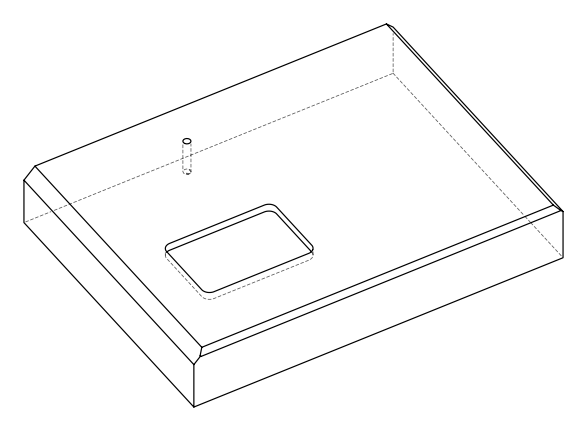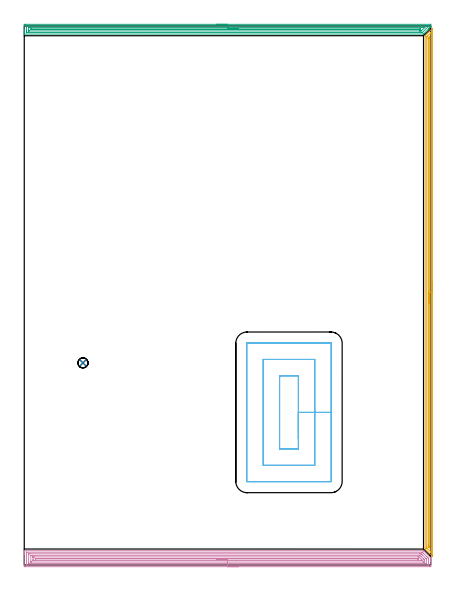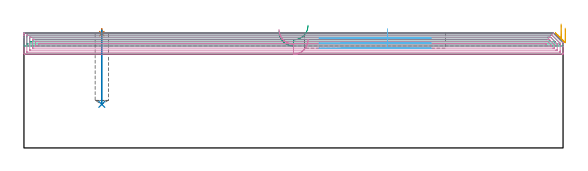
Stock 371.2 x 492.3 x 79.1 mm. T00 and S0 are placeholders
(PLAN: 6 operations, 3 tool changes, 47.4 min)
(1 SPOT_DRILL | STEP1POCKET | NXT0321_9005460120000 | 0.03 min | 0 mm3)
(2 DRILL_BLIND_HOLE_INTO_CENTER | STEP1POCKET | UGT0301_207 | 0.21 min | 3120 mm3)
(3 AREA_MILL | FG_CHAMFER_SURFACE | UGT0205_001 | 11.97 min | 14705 mm3)
(4 AREA_MILL_1 | FG_CHAMFER_SURFACE_1 | UGT0205_001 | 17.94 min | 39567 mm3)
(5 AREA_MILL_2 | FG_CHAMFER_SURFACE_2 | UGT0205_001 | 11.59 min | 10310 mm3)
(6 MILL_RECTANGULAR_POCKET | POCKET_RECTANGULAR_STRAIGHT | UGT0201_104 | Follow Part, ap 5, ae 75% | 5.67 min | 147201 mm3)
(TOOL NXT0321_9005460120000 | NC Spot Drill, 142deg, 12mm, Carbide, Uncoated | D12 PA142 FL30 Z2)
(TOOL UGT0301_207 | Twist Drill 9.2 mm | D9.2 PA118 FL80 Z2)
(TOOL UGT0205_001 | Chamfer Mill 20 x 3 x 45 deg. | D20 FL50 Z2)
(TOOL UGT0201_104 | End Mill 20 mm | D20 FL22 Z2)
(OP 1 SPOT_DRILL)
G17 G21 G94 G90
T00 M6
G54
G17 G0 G90 X53.6 Y184.6 S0 M3
G43 Z89.1 H0
G94 G81 G98 Z78.704 F250. R82.1
G80
M5
M2
(OP 2 DRILL_BLIND_HOLE_INTO_CENTER)
G17 G21 G94 G90
T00 M6
G54
G17 G0 G90 X53.6 Y184.6 S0 M3
G43 Z89.1 H0
G94 G81 G98 Z30. F250. R81.1
G80
M5
M2
(OP 3 AREA_MILL)
G17 G21 G94 G90
T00 M6
G54
G17 G0 G90 X175.6 Y493.8 S1061 M3
G43 Z89.1 H0
Z80.2
G94 G1 X175.638 Z79.328 F250.
X175.752 Z78.464
X175.941 Z77.612
X176.203 Z76.78
X176.537 Z75.974
X176.94 Z75.2
X177.409 Z74.464
X177.94 Z73.772
X178.529 Z73.129
X179.172 Z72.54
X179.864 Z72.008
X180.6 Z71.54
X181.374 Z71.137
X182.18 Z70.803
X183.012 Z70.541
X183.864 Z70.352
X184.728 Z70.238
X185.6 Z70.2
X370.819
X371.025 Y493.797 Z70.203
X371.197 Y493.791 Z70.205
X371.2 Y493.669 Z70.327
Y493.324 Z70.671
Y492.633 Z71.367
Y491.866 Z72.134
Y491.596 Z72.402
X371.199 Y491.558 Z72.44
X371.196 Y491.507 Z72.49
X371.174 Y491.477 Z72.521
X370.999 Y491.299 Z72.7
X370.578 Y490.878 Z73.121
X370.377 Y490.675 Z73.321
X369.793 Y490.092 Z73.907
X369.685 Y489.984 Z74.015
X369.494 Y489.792 Z74.204
X369.387 Y489.687 Z74.313
X369.304 Y489.603 Z74.396
X369.199 Y489.497 Z74.499
X365.078 Y485.376 Z78.62
X364.91 Y485.209 Z78.789
X364.77 Y485.069 Z78.928
X364.605 Y484.904 Z79.09
X364.323 Y484.9 Z79.1
X0.175
X0.009 Y484.903 Z79.088
X0.008 Y484.913 Z79.078
X0. Y485.272 Z78.727
Y485.567 Z78.432
Y486.259 Z77.736
Y487.488 Z76.509
Y488.025 Z75.969
Y488.64 Z75.356
Y493.056 Z70.942
X0.003 Y493.324 Z70.673
X0.009 Y493.792 Z70.206
X0.146 Y493.795 Z70.203
X0.622 Y493.8 Z70.2
X185.6
Y492.386 Z71.614
X368.791 Y492.385 Z71.615
X368.848
X369.177 Y492.379 Z71.621
X369.19 Y492.272 Z71.728
X369.195 Y492.042 Z71.958
X369.19 Y491.961 Z72.039
X369.155 Y491.917 Z72.083
X369.063 Y491.82 Z72.18
X368.808 Y491.558 Z72.442
X363.752 Y486.503 Z77.497
X363.62 Y486.375 Z77.625
X363.577 Y486.337 Z77.663
X363.556 Y486.321 Z77.679
X363.533 Y486.319 Z77.681
X363.429 Y486.315 Z77.685
X363.373 Y486.314 Z77.686
X362.536
X2.409 Y486.315 Z77.685
X2.352
X2.023 Y486.321 Z77.679
X2.01 Y486.428 Z77.572
X2.003 Y486.66 Z77.34
X2.001 Y487.142 Z76.858
X2. Y487.546 Z76.454
X2.002 Y491.961 Z72.039
X2.01 Y492.366 Z71.634
X2.012 Y492.38 Z71.62
X2.018 Y492.382 Z71.618
X2.043 Y492.384 Z71.616
X2.095 Y492.385 Z71.615
X2.2 Y492.386 Z71.614
X185.6
Y490.972 Z73.028
X365.517 Y490.971 Z73.029
X365.717 Y490.97 Z73.03
X365.75 Y490.968 Z73.032
X365.755 Y490.967 Z73.033
X365.747 Y490.956 Z73.044
X365.685 Y490.887 Z73.113
X365.603 Y490.802 Z73.198
X365.476 Y490.675 Z73.325
X362.825 Y488.025 Z75.975
X362.68 Y487.883 Z76.117
X362.536 Y487.742 Z76.258
X361.938 Y487.732 Z76.268
X361.642 Y487.73 Z76.27
X361.049 Y487.729 Z76.271
X360.749 Y487.728 Z76.272
X4.496 Y487.729 Z76.271
X4.196 Y487.731 Z76.269
X4.096 Y487.732 Z76.268
X4.025 Y487.735 Z76.265
X4.01 Y487.832 Z76.168
X4.005 Y488.025 Z75.975
X4.001 Y488.218 Z75.782
Y490.675 Z73.325
X4.003 Y490.866 Z73.134
X4.01 Y490.932 Z73.068
X4.017 Y490.965 Z73.035
X4.047 Y490.966 Z73.034
X4.196 Y490.969 Z73.031
X4.79 Y490.971 Z73.029
X5.09
X185.6 Y490.972 Z73.028
Y489.557 Z74.443
X361.318
X361.642 Y489.556 Z74.444
X361.883 Y489.553 Z74.447
X361.89 Y489.55 Z74.45
Y489.546 Z74.454
X361.875 Y489.527 Z74.473
X361.642 Y489.292 Z74.708
X361.515 Y489.172 Z74.828
X361.494 Y489.154 Z74.846
X361.47 Y489.15 Z74.85
X361.402 Y489.146 Z74.854
X360.986 Y489.143 Z74.857
X360.749
X6.639 Y489.144 Z74.856
X6.221 Y489.147 Z74.853
X6.02 Y489.15 Z74.85
X6.01 Y489.35 Z74.65
X6.021 Y489.55 Z74.45
X6.224 Y489.554 Z74.446
X6.458 Y489.556 Z74.444
X6.877 Y489.557 Z74.443
X185.6
X186.472 Z74.481
X187.337 Z74.595
X188.188 Z74.783
X189.02 Z75.046
X189.826 Z75.38
X190.6 Z75.782
X191.336 Z76.251
X192.028 Z76.782
X192.671 Z77.372
X193.26 Z78.015
X193.792 Z78.707
X194.26 Z79.443
X194.663 Z80.216
X194.997 Z81.022
X195.259 Z81.854
X195.448 Z82.706
X195.562 Z83.571
X195.6 Z84.443
G0 Z89.1
M5
M2
(OP 4 AREA_MILL_1)
G17 G21 G94 G90
T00 M6
G54
G17 G0 G90 X195.6 Y-1.5 S1061 M3
G43 Z89.1 H0
Z74.5
G94 G1 X195.562 Z73.628 F250.
X195.448 Z72.764
X195.259 Z71.912
X194.997 Z71.08
X194.663 Z70.274
X194.26 Z69.5
X193.791 Z68.764
X193.26 Z68.072
X192.671 Z67.429
X192.028 Z66.84
X191.336 Z66.308
X190.6 Z65.84
X189.826 Z65.437
X189.02 Z65.103
X188.188 Z64.841
X187.336 Z64.652
X186.472 Z64.538
X185.6 Z64.5
X0.622
X0.332 Y-1.497 Z64.502
X0.01 Y-1.492 Z64.506
X0. Y-1.165 Z64.832
Y9.816 Z75.811
Y11.252 Z77.248
Y11.601 Z77.596
Y12.3 Z78.3
Y12.625 Z78.625
X0.003 Y13.038 Z79.03
X0.006 Y13.076 Z79.067
X0.009 Y13.097 Z79.088
X0.175 Y13.1 Z79.1
X364.323
X364.606 Y13.094 Z79.092
X364.729 Y12.971 Z78.971
X364.76 Y12.94 Z78.94
X370.876 Y6.825 Z72.823
X371.009 Y6.692 Z72.689
X371.174 Y6.523 Z72.521
X371.194 Y6.495 Z72.492
X371.198 Y6.469 Z72.467
X371.2 Y6.45 Z72.448
Y5.354 Z71.348
Y4.112 Z70.109
Y3.569 Z69.563
Y-0.622 Z65.375
X371.198 Y-0.894 Z65.103
X371.193 Y-1.492 Z64.506
X371.178 Y-1.493 Z64.504
X370.578 Y-1.5 Z64.5
X185.6
Y-0.086 Z65.914
X2.324
X2.155 Y-0.084 Z65.916
X2.043 Y-0.081 Z65.919
X2.008 Y-0.079 Z65.921
X2.006 Y-0.075 Z65.925
X2.003 Y-0.06 Z65.94
X2.001 Y-0.001 Z65.999
X2. Y11.117 Z77.117
X2.004 Y11.601 Z77.601
X2.007 Y11.652 Z77.652
X2.009 Y11.672 Z77.672
X2.072 Y11.679 Z77.679
X2.24 Y11.684 Z77.684
X2.325 Y11.685 Z77.685
X363.345
X363.429 Y11.684 Z77.684
X363.513 Y11.68 Z77.68
X363.562 Y11.677 Z77.677
X363.589 Y11.653 Z77.653
X363.645 Y11.601 Z77.601
X364.323 Y10.927 Z76.927
X364.542 Y10.709 Z76.709
X367.219 Y8.031 Z74.031
X368.112 Y7.139 Z73.139
X368.791 Y6.457 Z72.457
X368.995 Y6.246 Z72.246
X369.19 Y6.04 Z72.04
X369.196 Y5.841 Z71.841
X369.199 Y5.354 Z71.354
X369.2 Y4.945 Z70.945
Y0.891 Z66.891
Y0.483 Z66.483
X369.196 Y-0.001 Z65.999
X369.193 Y-0.052 Z65.948
X369.191 Y-0.072 Z65.928
X369.128 Y-0.079 Z65.921
X368.96 Y-0.084 Z65.916
X368.875 Y-0.085 Z65.915
X185.6 Y-0.086 Z65.914
Y1.328 Z67.328
X4.196 Y1.329 Z67.329
X4.044 Y1.33 Z67.33
X4.02 Y1.332 Z67.332
X4.013 Y1.334 Z67.334
X4.01 Y1.353 Z67.353
X4.004 Y1.457 Z67.457
X4.001 Y1.588 Z67.588
X4. Y1.784 Z67.784
X4.001 Y10.011 Z76.011
X4.007 Y10.208 Z76.208
X4.01 Y10.259 Z76.259
X4.028 Y10.265 Z76.265
X4.083 Y10.267 Z76.267
X4.196 Y10.27 Z76.27
X4.634 Y10.271 Z76.271
X5.09
X361.187
X361.642 Y10.27 Z76.27
X362.086 Y10.266 Z76.266
X362.536 Y10.258 Z76.258
X362.982 Y9.816 Z75.816
X363.429 Y9.371 Z75.371
X367.004 Y5.797 Z71.797
X367.112 Y5.685 Z71.685
X367.165 Y5.628 Z71.628
X367.188 Y5.601 Z71.601
X367.191 Y5.549 Z71.549
X367.197 Y5.354 Z71.354
X367.2 Y5.158 Z71.158
X367.199 Y1.589 Z67.589
X367.193 Y1.392 Z67.392
X367.19 Y1.341 Z67.341
X367.172 Y1.335 Z67.335
X367.117 Y1.332 Z67.332
X367.004 Y1.33 Z67.33
X366.566 Y1.329 Z67.329
X366.11 Y1.328 Z67.328
X185.6
Y2.743 Z68.743
X6.81
X6.044 Y2.75 Z68.75
X6.01 Y2.754 Z68.754
X6.007 Y2.802 Z68.802
X6.003 Y2.909 Z68.909
X6.001 Y3.123 Z69.123
X6. Y3.552 Z69.552
X6.001 Y8.469 Z74.469
X6.003 Y8.688 Z74.688
X6.007 Y8.797 Z74.797
X6.01 Y8.846 Z74.846
X6.056 Y8.851 Z74.851
X6.877 Y8.857 Z74.857
X6.944
X360.815
X361.229 Y8.855 Z74.855
X361.435 Y8.852 Z74.852
X361.482 Y8.85 Z74.85
X361.537 Y8.802 Z74.802
X361.642 Y8.706 Z74.706
X362.32 Y8.031 Z74.031
X362.536 Y7.816 Z73.816
X364.323 Y6.027 Z72.027
X364.986 Y5.354 Z71.354
X365.19 Y5.133 Z71.133
X365.194 Y4.916 Z70.916
X365.2 Y4.478 Z70.478
X365.199 Y3.131 Z69.131
X365.197 Y2.912 Z68.912
X365.193 Y2.803 Z68.803
X365.19 Y2.754 Z68.754
X365.144 Y2.749 Z68.749
X364.323 Y2.743 Z68.743
X364.256
X185.6
Y4.157 Z70.157
X8.969
X8.664 Y4.158 Z70.158
X8.071 Y4.161 Z70.161
X8.026 Y4.164 Z70.164
X8.01 Y4.173 Z70.173
X8.004 Y4.228 Z70.228
X8.002 Y4.461 Z70.461
X8. Y5.125 Z71.125
Y6.91 Z72.91
X8.001 Y7.139 Z73.139
X8.003 Y7.305 Z73.305
X8.006 Y7.387 Z73.387
X8.01 Y7.426 Z73.426
X8.02 Y7.436 Z73.436
X8.055 Y7.438 Z73.438
X8.361 Y7.442 Z73.442
X8.664 Y7.443 Z73.443
X9.253
X359.551 Y7.442 Z73.442
X359.855 Y7.441 Z73.441
X360.451 Y7.436 Z73.436
X360.748 Y7.153 Z73.153
X360.763 Y7.139 Z73.139
X361.642 Y6.26 Z72.26
X362.536 Y5.366 Z71.366
X363.19 Y4.7 Z70.7
X363.195 Y4.461 Z70.461
X363.197 Y4.295 Z70.295
X363.194 Y4.213 Z70.213
X363.19 Y4.173 Z70.173
X363.18 Y4.164 Z70.164
X363.145 Y4.162 Z70.162
X362.839 Y4.158 Z70.158
X361.053 Y4.157 Z70.157
X185.6
Y5.571 Z71.571
X10.452
X10.232 Y5.573 Z71.573
X10.078 Y5.576 Z71.576
X10.01 Y5.578 Z71.578
X10.008 Y5.618 Z71.618
X10.004 Y5.801 Z71.801
X10.01 Y6.018 Z72.018
X10.452 Y6.025 Z72.025
X10.671 Y6.028 Z72.028
X11.128 Y6.029 Z72.029
X11.345
X358.503
X358.961 Y6.028 Z72.028
X359.182 Y6.026 Z72.026
X359.403 Y6.022 Z72.022
X359.523 Y5.918 Z71.918
X359.855 Y5.596 Z71.596
X359.868 Y5.579 Z71.579
X359.867 Y5.578 Z71.578
X359.855 Y5.576 Z71.576
X359.636 Y5.572 Z71.572
X359.179 Y5.571 Z71.571
X358.961
X185.6
X184.728 Z71.609
X183.863 Z71.723
X183.012 Z71.912
X182.18 Z72.174
X181.374 Z72.508
X180.6 Z72.911
X179.864 Z73.38
X179.172 Z73.911
X178.529 Z74.5
X177.94 Z75.143
X177.408 Z75.835
X176.94 Z76.571
X176.537 Z77.345
X176.203 Z78.151
X175.941 Z78.983
X175.752 Z79.835
X175.638 Z80.7
X175.6 Z81.571
G0 Z89.1
M5
M2
(OP 5 AREA_MILL_2)
G17 G21 G94 G90
T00 M6
G54
G17 G0 G90 X372.7 Y259. S1061 M3
G43 Z89.1 H0
Z82.5
G94 G1 Y258.962 Z81.628 F250.
Y258.848 Z80.764
Y258.659 Z79.912
Y258.397 Z79.08
Y258.063 Z78.274
Y257.66 Z77.5
Y257.191 Z76.764
Y256.66 Z76.072
Y256.071 Z75.429
Y255.428 Z74.84
Y254.736 Z74.309
Y254. Z73.84
Y253.226 Z73.437
Y252.42 Z73.103
Y251.588 Z72.841
Y250.736 Z72.652
Y249.872 Z72.538
Y249. Z72.5
Y8.093
X372.695 Y8.026 Z72.504
X372.693 Y8.018 Z72.505
X372.673 Y8.026 Z72.525
X372.086 Y8.614 Z73.114
X366.229 Y14.473 Z78.971
X366.104 Y14.605 Z79.09
X366.1 Y14.877 Z79.1
Y483.123
X366.104 Y483.395 Z79.09
X366.229 Y483.529 Z78.97
X372.376 Y489.676 Z72.823
X372.527 Y489.829 Z72.67
X372.677 Y489.974 Z72.52
X372.694 Y489.983 Z72.503
X372.699 Y489.974 Z72.499
X372.7 Y249. Z72.5
X371.286 Z73.914
X371.285 Y11.998 Z73.915
Y11.932
X371.282 Y11.881 Z73.918
X371.281 Y11.875 Z73.919
X371.279 Z73.921
X371.265 Y11.886 Z73.935
X371.187 Y11.963 Z74.013
X370.954 Y12.196 Z74.246
X368.273 Y14.877 Z76.927
X367.613 Y15.54 Z77.587
X367.557 Y15.6 Z77.643
X367.531 Y15.63 Z77.669
X367.521 Y15.673 Z77.679
X367.518 Y15.77 Z77.682
X367.516 Y15.868 Z77.684
X367.514 Y16.664 Z77.686
Y481.435
X367.517 Y482.23 Z77.683
X367.518 Y482.324 Z77.682
X367.521 Y482.356 Z77.679
X367.539 Y482.379 Z77.661
X367.613 Y482.459 Z77.587
X367.943 Y482.793 Z77.257
X368.273 Y483.123 Z76.927
X371.226 Y486.075 Z73.974
X371.258 Y486.104 Z73.942
X371.279 Y486.12 Z73.921
Y486.119
X371.281 Y486.1 Z73.919
X371.285 Y485.903 Z73.915
X371.286 Y485.804 Z73.914
Y249.
X369.872 Z75.328
X369.871 Y16.664 Z75.329
X369.87 Y16.194 Z75.33
X369.866 Y15.77 Z75.334
X369.864 Y15.747 Z75.336
X369.834 Y15.77 Z75.366
X369.4 Y16.203 Z75.8
X368.942 Y16.664 Z76.258
X368.934 Y17.13 Z76.266
X368.93 Y17.558 Z76.27
X368.929 Y18.029 Z76.271
X368.928 Y18.451 Z76.272
X368.929 Y480.02 Z76.271
X368.931 Y480.442 Z76.269
X368.935 Y480.908 Z76.265
X368.942 Y481.336 Z76.258
X369.169 Y481.567 Z76.031
X369.4 Y481.8 Z75.8
X369.615 Y482.015 Z75.585
X369.833 Y482.23 Z75.367
X369.844 Y482.233 Z75.357
X369.864 Y482.23 Z75.336
X369.868 Y481.967 Z75.332
X369.87 Y481.759 Z75.33
X369.871 Y481.336 Z75.329
X369.872 Y480.864 Z75.328
Y249.
Y248.128 Z75.367
Y247.263 Z75.48
Y246.412 Z75.669
Y245.58 Z75.932
Y244.774 Z76.265
Y244. Z76.668
Y243.264 Z77.137
Y242.572 Z77.668
Y241.929 Z78.257
Y241.34 Z78.901
Y240.808 Z79.593
Y240.34 Z80.328
Y239.937 Z81.102
Y239.603 Z81.908
Y239.341 Z82.74
Y239.152 Z83.592
Y239.038 Z84.457
Y239. Z85.328
G0 Z89.1
M5
M2
(OP 6 MILL_RECTANGULAR_POCKET)
G17 G21 G94 G90
T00 M6
G54
G17 G0 G90 X250.3 Y115.316 S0 M3
G43 Z89.1 H0
Z82.1
G94 G1 Y139.45 Z75.633 F250.
Y172.8 F500.
X233.2
Y106.1
X250.3
Y139.45
X265.3
Y187.8
X218.2
Y91.1
X265.3
Y139.45
X280.3
Y202.5
G3 X280. Y202.8 R0.3
G1 X203.5
G3 X203.2 Y202.5 R0.3
G1 Y76.4
G3 X203.5 Y76.1 R0.3
G1 X280.
G3 X280.3 Y76.4 R0.3
G1 Y139.45
Y140.45
G0 X250.3 Y115.316 Z78.633
G1 Y139.45 Z72.167 F250.
Y172.8 F500.
X233.2
Y106.1
X250.3
Y139.45
X265.3
Y187.8
X218.2
Y91.1
X265.3
Y139.45
X280.3
Y202.5
G3 X280. Y202.8 R0.3
G1 X203.5
G3 X203.2 Y202.5 R0.3
G1 Y76.4
G3 X203.5 Y76.1 R0.3
G1 X280.
G3 X280.3 Y76.4 R0.3
G1 Y139.45
Y140.45
G0 X250.3 Y115.316 Z75.167
G1 Y139.45 Z68.7 F250.
Y172.8 F500.
X233.2
Y106.1
X250.3
Y139.45
X265.3
Y187.8
X218.2
Y91.1
X265.3
Y139.45
X280.3
Y202.5
G3 X280. Y202.8 R0.3
G1 X203.5
G3 X203.2 Y202.5 R0.3
G1 Y76.4
G3 X203.5 Y76.1 R0.3
G1 X280.
G3 X280.3 Y76.4 R0.3
G1 Y139.45
Y140.45
G0 Z89.1
M5
M2
